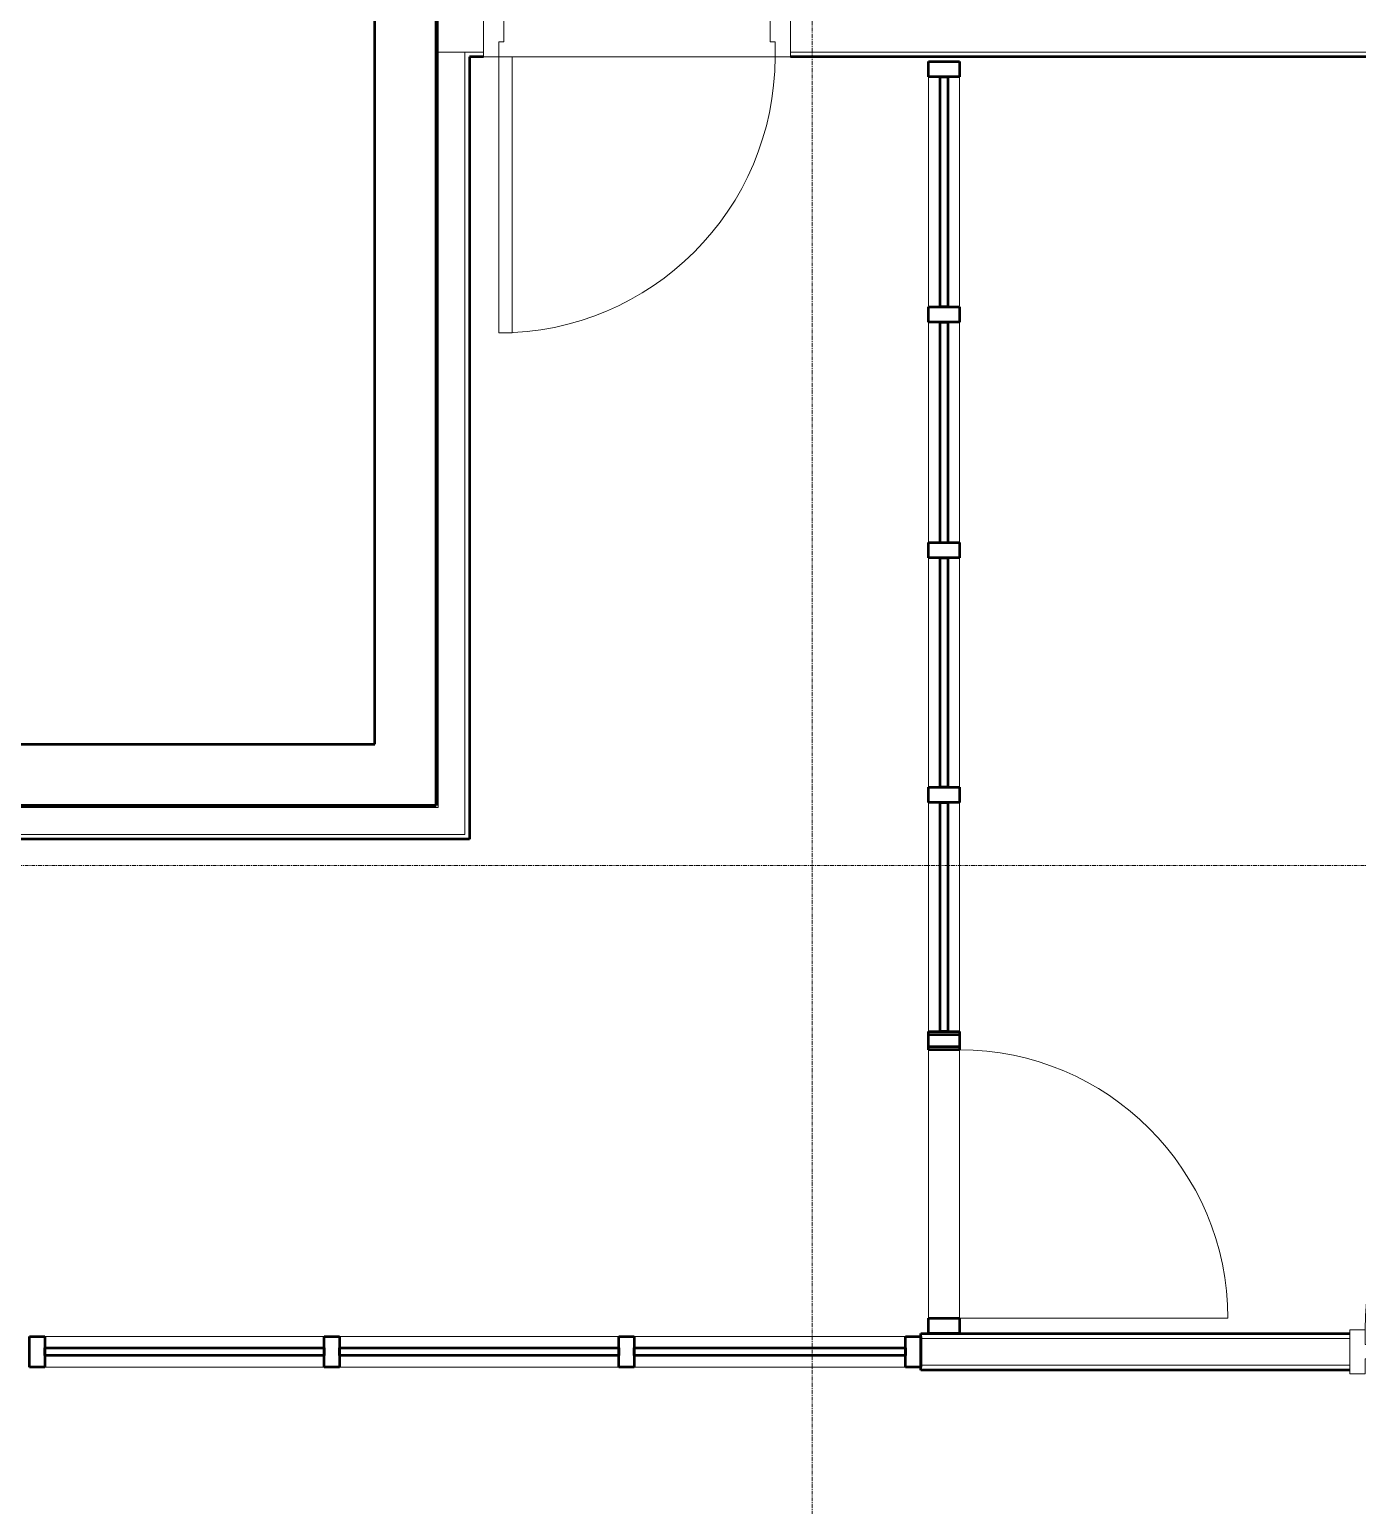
# Model space of a CAD drawing. Header units: inches. Extents: x -4218 to -1830, y 9767 to 12426.
# Drawn here: x -3256.3 to -3083.2, y 11451.8 to 11644.2 of the extents above; entities that cross this region are included whole.
import ezdxf

# ---------------------------------------------------------------- set-up
doc = ezdxf.new("R2010")
doc.units = ezdxf.units.IN
doc.header["$MEASUREMENT"] = 0
doc.linetypes.add('Grid Line 1_2_', pattern=[0.875, 0.5, -0.125, 0.125, -0.125])
for name, color, linetype, lineweight in [('0-1', 7, 'Continuous', 5), ('0-2', 10, 'Continuous', 9), ('A-DOOR-1', 10, 'Continuous', 9), ('A-DOOR-2', 50, 'Continuous', 20), ('A-DOOR-FRAM-3', 50, 'Continuous', 20), ('A-FLOR-4', 192, 'Continuous', 9), ('A-GLAZ-CURT-1', 7, 'Continuous', 50), ('A-GLAZ-CWMG-1', 7, 'Continuous', 50), ('A-GLAZ-CWMG-2', 10, 'Continuous', 9), ('A-WALL-1', 7, 'Continuous', 50), ('A-WALL-2', 250, 'Continuous', 13), ('A-WALL-4', 252, 'Continuous', 9), ('A-WALL-5', 253, 'Continuous', 9), ('I-WALL-1', 7, 'Continuous', 50), ('I-WALL-2', 10, 'Continuous', 9), ('I-WALL-4', 253, 'Continuous', 9), ('S-GRID-1', 1, 'Grid Line 1_2_', 9)]:
    doc.layers.add(name, color=color, linetype=linetype, lineweight=lineweight)

# ---------------------------------------------------------------- blocks, each defined once
blk = doc.blocks.new('System Panel - SINGLE PANE - SAFETY GLAZING-2179330-BACKGROUND - RCP - 1ST FLOOR')
at = {"layer": 'A-GLAZ-CURT-1'}
for p, q in [((-17.7, -0.5), (-17.7, 0.5)), ((-17.7, 0.5), (17.7, 0.5)), ((17.7, 0.5), (17.7, -0.5)), ((17.7, -0.5), (-17.7, -0.5))]:
    blk.add_line(p, q, dxfattribs=at)
blk = doc.blocks.new('Rectangular Mullion - 2_ x 4_ - INTERIOR-2179409-BACKGROUND - RCP - 1ST FLOOR')
at = {"layer": 'A-GLAZ-CWMG-1'}
for p, q in [((-2, 2), (0, 2)), ((-2, -2), (-2, 2)), ((0, 2), (0, -2)), ((0, -2), (-2, -2))]:
    blk.add_line(p, q, dxfattribs=at)
blk = doc.blocks.new('System Panel - SINGLE PANE - SAFETY GLAZING-2179331-BACKGROUND - RCP - 1ST FLOOR')
at = {"layer": 'A-GLAZ-CURT-1'}
for p, q in [((-18.2, -0.5), (-18.2, 0.5)), ((-18.2, 0.5), (18.2, 0.5)), ((18.2, 0.5), (18.2, -0.5)), ((18.2, -0.5), (-18.2, -0.5))]:
    blk.add_line(p, q, dxfattribs=at)
blk = doc.blocks.new('Rectangular Mullion - 2_ x 4_ - INTERIOR-2179403-BACKGROUND - RCP - 1ST FLOOR')
at = {"layer": 'A-GLAZ-CWMG-2'}
for p, q in [((-3179.52, 11473.79), (-3215.92, 11473.79)), ((-3179.52, 11469.79), (-3215.92, 11469.79))]:
    blk.add_line(p, q, dxfattribs=at)
blk = doc.blocks.new('Rectangular Mullion - 2_ x 4_ - INTERIOR-2179406-BACKGROUND - RCP - 1ST FLOOR')
at = {"layer": 'A-GLAZ-CWMG-1'}
for p, q in [((1, 2), (-1, 2)), ((-1, 2), (-1, -2)), ((1, -2), (1, 2)), ((-1, -2), (1, -2))]:
    blk.add_line(p, q, dxfattribs=at)
blk = doc.blocks.new('Rectangular Mullion - 2_ x 4_ - INTERIOR-2179407-BACKGROUND - RCP - 1ST FLOOR')
at = {"layer": 'A-GLAZ-CWMG-2'}
for p, q in [((-3142.12, 11473.79), (-3177.52, 11473.79)), ((-3142.12, 11469.79), (-3177.52, 11469.79))]:
    blk.add_line(p, q, dxfattribs=at)
blk = doc.blocks.new('STOREFRONT DOOR - WOOD STILE W_ GLASS INSET-2189328-BACKGROUND - RCP - 1ST FLOOR')
at = {"layer": 'A-DOOR-1'}
blk.add_line((-17.5, -2), (-17.5, -37), dxfattribs=at)
blk.add_arc((-17.5, -2), 35, 270, 360, dxfattribs=at)
blk = doc.blocks.new('Rectangular Mullion - 2_ x 4_ - INTERIOR-2186546-BACKGROUND - RCP - 1ST FLOOR')
at = {"layer": 'A-GLAZ-CWMG-2'}
for p, q in [((-3139.12, 11621.63), (-3139.12, 11637.99)), ((-3135.12, 11621.63), (-3135.12, 11637.99))]:
    blk.add_line(p, q, dxfattribs=at)
blk = doc.blocks.new('Rectangular Mullion - 2_ x 4_ - INTERIOR-2183591-BACKGROUND - RCP - 1ST FLOOR')
at = {"layer": 'A-GLAZ-CWMG-1'}
for p, q in [((0, 2), (-2, 2)), ((-2, 2), (-2, -2)), ((0, -2), (0, 2)), ((-2, -2), (0, -2))]:
    blk.add_line(p, q, dxfattribs=at)
blk = doc.blocks.new('System Panel - SINGLE PANE - SAFETY GLAZING-2186739-BACKGROUND - RCP - 1ST FLOOR')
at = {"layer": 'A-GLAZ-CURT-1'}
for p, q in [((-14.93, -0.5), (-14.93, 0.5)), ((-14.93, 0.5), (14.93, 0.5)), ((14.93, 0.5), (14.93, -0.5)), ((14.93, -0.5), (-14.93, -0.5))]:
    blk.add_line(p, q, dxfattribs=at)
blk = doc.blocks.new('System Panel - SINGLE PANE - SAFETY GLAZING-2187073-BACKGROUND - RCP - 1ST FLOOR')
at = {"layer": 'A-GLAZ-CURT-1'}
for p, q in [((-14.38, -0.5), (-14.38, 0.5)), ((-14.38, 0.5), (14.38, 0.5)), ((14.38, 0.5), (14.38, -0.5)), ((14.38, -0.5), (-14.38, -0.5))]:
    blk.add_line(p, q, dxfattribs=at)
blk = doc.blocks.new('Rectangular Mullion - 2_ x 4_ - INTERIOR-2186734-BACKGROUND - RCP - 1ST FLOOR')
at = {"layer": 'A-GLAZ-CWMG-2'}
for p, q in [((-3139.12, 11513.56), (-3139.12, 11543.42)), ((-3135.12, 11513.56), (-3135.12, 11543.42))]:
    blk.add_line(p, q, dxfattribs=at)
blk = doc.blocks.new('Rectangular Mullion - 2_ x 4_ - INTERIOR-2186728-BACKGROUND - RCP - 1ST FLOOR')
at = {"layer": 'A-GLAZ-CWMG-2'}
for p, q in [((-3139.12, 11550.96), (-3139.12, 11575.28)), ((-3135.12, 11550.96), (-3135.12, 11575.28))]:
    blk.add_line(p, q, dxfattribs=at)
blk = doc.blocks.new('Rectangular Mullion - 2_ x 4_ - INTERIOR-2183583-BACKGROUND - RCP - 1ST FLOOR')
at = {"layer": 'A-GLAZ-CWMG-1'}
for p, q in [((1, 2), (-1, 2)), ((-1, 2), (-1, -2)), ((1, -2), (1, 2)), ((-1, -2), (1, -2))]:
    blk.add_line(p, q, dxfattribs=at)
blk = doc.blocks.new('Rectangular Mullion - 2_ x 4_ - INTERIOR-2183529-BACKGROUND - RCP - 1ST FLOOR')
at = {"layer": 'A-GLAZ-CWMG-1'}
for p, q in [((1, 2), (-1, 2)), ((-1, 2), (-1, -2)), ((1, -2), (1, 2)), ((-1, -2), (1, -2))]:
    blk.add_line(p, q, dxfattribs=at)
blk = doc.blocks.new('HOLLOW METAL - 1HR RATED-2191993-BACKGROUND - RCP - 1ST FLOOR')
at = {"layer": 'A-DOOR-1'}
blk.add_arc((18, 4.125), 36, 90, 180, dxfattribs=at)
at = {"layer": 'A-DOOR-2'}
for p, q in [((18, 40.125), (16.25, 40.125)), ((16.25, 40.125), (16.25, 4.125)), ((18, 4.125), (18, 40.125)), ((16.25, 4.125), (18, 4.125))]:
    blk.add_line(p, q, dxfattribs=at)
at = {"layer": 'A-DOOR-FRAM-3'}
for p, q in [((-18, 4.125), (-20, 4.125)), ((-20, 4.125), (-20, -3.875)), ((-18, 2.1875), (-18, 4.125)), ((18, 4.125), (18, 2.1875)), ((20, 4.125), (18, 4.125)), ((20, -3.875), (20, 4.125)), ((-17.375, 2.1875), (-18, 2.1875)), ((-17.375, -1.9375), (-17.375, 2.1875)), ((18, 2.1875), (17.375, 2.1875)), ((17.375, 2.1875), (17.375, -1.9375)), ((-18, -3.875), (-18, -1.9375)), ((-18, -1.9375), (-17.375, -1.9375)), ((17.375, -1.9375), (18, -1.9375)), ((18, -1.9375), (18, -3.875)), ((-20, -3.875), (-18, -3.875)), ((18, -3.875), (20, -3.875))]:
    blk.add_line(p, q, dxfattribs=at)
blk = doc.blocks.new('Rectangular Mullion - 2_ x 4_ - INTERIOR-2183554-BACKGROUND - RCP - 1ST FLOOR')
at = {"layer": 'A-GLAZ-CWMG-1'}
for p, q in [((-2, 2), (0, 2)), ((-2, -2), (-2, 2)), ((0, 2), (0, -2)), ((0, -2), (-2, -2))]:
    blk.add_line(p, q, dxfattribs=at)
blk = doc.blocks.new('Rectangular Mullion - 2_ x 4_ - INTERIOR-2183530-BACKGROUND - RCP - 1ST FLOOR')
at = {"layer": 'A-GLAZ-CWMG-2'}
for p, q in [((-3139.12, 11476.16), (-3139.12, 11511.16)), ((-3135.12, 11476.16), (-3135.12, 11511.16))]:
    blk.add_line(p, q, dxfattribs=at)
blk = doc.blocks.new('HOLLOW METAL - COMMON_3-0 x 7-0 - WD DOOR-2191990-BACKGROUND - RCP - 1ST FLOOR')
at = {"layer": 'A-DOOR-1'}
blk.add_arc((18, 3.125), 36, 90, 180, dxfattribs=at)
at = {"layer": 'A-DOOR-2'}
for p, q in [((18, 39.125), (16.25, 39.125)), ((16.25, 39.125), (16.25, 3.125)), ((18, 3.125), (18, 39.125)), ((16.25, 3.125), (18, 3.125))]:
    blk.add_line(p, q, dxfattribs=at)
at = {"layer": 'A-DOOR-FRAM-3'}
for p, q in [((-18, 3.125), (-20, 3.125)), ((-20, 3.125), (-20, -2.625)), ((-18, 1.1875), (-18, 3.125)), ((18, 3.125), (18, 1.1875)), ((20, 3.125), (18, 3.125)), ((20, -2.625), (20, 3.125)), ((-17.375, 1.1875), (-18, 1.1875)), ((-17.375, -0.6875), (-17.375, 1.1875)), ((18, 1.1875), (17.375, 1.1875)), ((17.375, 1.1875), (17.375, -0.6875)), ((-18, -2.625), (-18, -0.6875)), ((-18, -0.6875), (-17.375, -0.6875)), ((17.375, -0.6875), (18, -0.6875)), ((18, -0.6875), (18, -2.625)), ((-20, -2.625), (-18, -2.625)), ((18, -2.625), (20, -2.625))]:
    blk.add_line(p, q, dxfattribs=at)
blk = doc.blocks.new('System Panel - SINGLE PANE - SAFETY GLAZING-2186740-BACKGROUND - RCP - 1ST FLOOR')
at = {"layer": 'A-GLAZ-CURT-1'}
for p, q in [((-14.93, -0.5), (-14.93, 0.5)), ((-14.93, 0.5), (14.93, 0.5)), ((14.93, 0.5), (14.93, -0.5)), ((14.93, -0.5), (-14.93, -0.5))]:
    blk.add_line(p, q, dxfattribs=at)
blk = doc.blocks.new('Rectangular Mullion - 2_ x 4_ - INTERIOR-2186758-BACKGROUND - RCP - 1ST FLOOR')
at = {"layer": 'A-GLAZ-CWMG-2'}
for p, q in [((-3139.12, 11608.13), (-3139.12, 11621.63)), ((-3135.12, 11608.13), (-3135.12, 11621.63)), ((-3139.12, 11608.13), (-3137.62, 11608.13)), ((-3136.62, 11608.13), (-3135.12, 11608.13))]:
    blk.add_line(p, q, dxfattribs=at)
blk = doc.blocks.new('Rectangular Mullion - 2_ x 4_ - INTERIOR-2186727-BACKGROUND - RCP - 1ST FLOOR')
at = {"layer": 'A-GLAZ-CWMG-2'}
for p, q in [((-3139.12, 11545.42), (-3139.12, 11550.96)), ((-3135.12, 11545.42), (-3135.12, 11550.96))]:
    blk.add_line(p, q, dxfattribs=at)
blk = doc.blocks.new('System Panel - SINGLE PANE - SAFETY GLAZING-2187074-BACKGROUND - RCP - 1ST FLOOR')
at = {"layer": 'A-GLAZ-CURT-1'}
for p, q in [((-14.978125, -0.5), (-14.978125, 0.5)), ((-14.978125, 0.5), (14.978125, 0.5)), ((14.978125, 0.5), (14.978125, -0.5)), ((14.978125, -0.5), (-14.978125, -0.5))]:
    blk.add_line(p, q, dxfattribs=at)
blk = doc.blocks.new('Rectangular Mullion - 2_ x 4_ - INTERIOR-2187071-BACKGROUND - RCP - 1ST FLOOR')
at = {"layer": 'A-GLAZ-CWMG-2'}
for p, q in [((-3139.12, 11577.28), (-3139.12, 11606.03)), ((-3135.12, 11577.28), (-3135.12, 11606.03))]:
    blk.add_line(p, q, dxfattribs=at)
blk = doc.blocks.new('CTR - 1st Phase - Common Walls_rvt-1-BACKGROUND - RCP - 1ST FLOOR')
at = {"layer": 'A-WALL-1'}
for p, q in [((-3203.32, 11542.99), (-3203.32, 11782.99)), ((-3198.95, 11640.61), (-3198.95, 11542.99)), ((-3481.14, 11542.99), (-3203.32, 11542.99)), ((-3198.95, 11542.99), (-3198.95, 11539.24)), ((-3198.95, 11538.61), (-3481.14, 11538.61)), ((-3198.95, 11539.24), (-3198.95, 11538.61)), ((-3140.12, 11474.16), (-3084.22, 11474.16)), ((-3140.12, 11469.41), (-3140.12, 11474.16)), ((-3084.22, 11469.41), (-3140.12, 11469.41))]:
    blk.add_line(p, q, dxfattribs=at)
at = {"layer": 'A-WALL-2'}
for p, q in [((-3203.07, 11646.74), (-3203.07, 11641.24)), ((-3203.07, 11646.74), (-3203.07, 11641.24)), ((-3203.07, 11641.24), (-3203.07, 11542.99)), ((-3203.07, 11641.24), (-3199.57, 11641.24)), ((-3199.57, 11641.24), (-3199.57, 11542.99)), ((-3199.57, 11641.24), (-3198.95, 11641.24)), ((-3197.14, 11641.24), (-3198.95, 11641.24)), ((-2920.57, 11641.24), (-3157.14, 11641.24)), ((-3203.07, 11542.74), (-3481.14, 11542.74)), ((-3203.07, 11542.74), (-3203.07, 11542.99)), ((-3199.57, 11542.74), (-3199.57, 11542.99)), ((-3199.57, 11539.24), (-3199.57, 11542.74)), ((-3199.57, 11539.24), (-3481.14, 11539.24)), ((-3084.22, 11473.54), (-3140.12, 11473.54)), ((-3084.22, 11470.04), (-3140.12, 11470.04))]:
    blk.add_line(p, q, dxfattribs=at)
at = {"layer": 'A-WALL-5'}
blk.add_line((-3084.22, 11469.41), (-3084.22, 11474.16), dxfattribs=at)
at = {"layer": 'I-WALL-1'}
for p, q in [((-3197.14, 11640.61), (-3198.95, 11640.61)), ((-2920.57, 11640.61), (-3157.14, 11640.61))]:
    blk.add_line(p, q, dxfattribs=at)
at = {"layer": 'I-WALL-2'}
blk.add_line((-3193.39, 11640.61), (-3159.14, 11640.61), dxfattribs=at)
at = {"layer": 'I-WALL-4'}
blk.add_line((-3157.14, 11648.36), (-3157.14, 11640.61), dxfattribs=at)
at = {"layer": '0-2'}
for name, p, rotation in [('HOLLOW METAL - 1HR RATED-2191993-BACKGROUND - RCP - 1ST FLOOR', (-3177.14, 11644.74), 180), ('System Panel - SINGLE PANE - SAFETY GLAZING-2187074-BACKGROUND - RCP - 1ST FLOOR', (-3137.12, 11623.01), 89.99999999999912), ('System Panel - SINGLE PANE - SAFETY GLAZING-2187073-BACKGROUND - RCP - 1ST FLOOR', (-3137.12, 11591.65), 89.99999999999912), ('System Panel - SINGLE PANE - SAFETY GLAZING-2186739-BACKGROUND - RCP - 1ST FLOOR', (-3137.12, 11560.35), 89.99999999999912), ('System Panel - SINGLE PANE - SAFETY GLAZING-2186740-BACKGROUND - RCP - 1ST FLOOR', (-3137.12, 11528.49), 89.99999999999912), ('STOREFRONT DOOR - WOOD STILE W_ GLASS INSET-2189328-BACKGROUND - RCP - 1ST FLOOR', (-3137.12, 11493.66), 89.99999999999912), ('Rectangular Mullion - 2_ x 4_ - INTERIOR-2183554-BACKGROUND - RCP - 1ST FLOOR', (-3137.12, 11474.16), 269.9999999999991), ('System Panel - SINGLE PANE - SAFETY GLAZING-2179331-BACKGROUND - RCP - 1ST FLOOR', (-3236.12, 11471.79), 180), ('System Panel - SINGLE PANE - SAFETY GLAZING-2179331-BACKGROUND - RCP - 1ST FLOOR', (-3197.72, 11471.79), 180), ('System Panel - SINGLE PANE - SAFETY GLAZING-2179330-BACKGROUND - RCP - 1ST FLOOR', (-3159.82, 11471.79), 180)]:
    blk.add_blockref(name, p, dxfattribs=dict(at, rotation=rotation))
at = {"layer": '0-2', "extrusion": (0, 0, -1), "rotation": 90.00000000000091}
for name, p in [('Rectangular Mullion - 2_ x 4_ - INTERIOR-2183591-BACKGROUND - RCP - 1ST FLOOR', (3137.12, 11639.99)), ('Rectangular Mullion - 2_ x 4_ - INTERIOR-2183529-BACKGROUND - RCP - 1ST FLOOR', (3137.12, 11607.03)), ('Rectangular Mullion - 2_ x 4_ - INTERIOR-2183529-BACKGROUND - RCP - 1ST FLOOR', (3137.12, 11576.28)), ('Rectangular Mullion - 2_ x 4_ - INTERIOR-2183529-BACKGROUND - RCP - 1ST FLOOR', (3137.12, 11544.42)), ('Rectangular Mullion - 2_ x 4_ - INTERIOR-2183529-BACKGROUND - RCP - 1ST FLOOR', (3137.12, 11512.56)), ('Rectangular Mullion - 2_ x 4_ - INTERIOR-2183583-BACKGROUND - RCP - 1ST FLOOR', (3137.12, 11512.16))]:
    blk.add_blockref(name, p, dxfattribs=at)
at = {"layer": '0-2'}
for name, p in [('Rectangular Mullion - 2_ x 4_ - INTERIOR-2186546-BACKGROUND - RCP - 1ST FLOOR', (0, 0)), ('Rectangular Mullion - 2_ x 4_ - INTERIOR-2186758-BACKGROUND - RCP - 1ST FLOOR', (0, 0)), ('Rectangular Mullion - 2_ x 4_ - INTERIOR-2187071-BACKGROUND - RCP - 1ST FLOOR', (0, 0)), ('Rectangular Mullion - 2_ x 4_ - INTERIOR-2186728-BACKGROUND - RCP - 1ST FLOOR', (0, 0)), ('Rectangular Mullion - 2_ x 4_ - INTERIOR-2186727-BACKGROUND - RCP - 1ST FLOOR', (0, 0)), ('Rectangular Mullion - 2_ x 4_ - INTERIOR-2186734-BACKGROUND - RCP - 1ST FLOOR', (0, 0)), ('Rectangular Mullion - 2_ x 4_ - INTERIOR-2183530-BACKGROUND - RCP - 1ST FLOOR', (0, 0)), ('HOLLOW METAL - COMMON_3-0 x 7-0 - WD DOOR-2191990-BACKGROUND - RCP - 1ST FLOOR', (-3064.22, 11471.54)), ('Rectangular Mullion - 2_ x 4_ - INTERIOR-2179403-BACKGROUND - RCP - 1ST FLOOR', (-38.4, 0)), ('Rectangular Mullion - 2_ x 4_ - INTERIOR-2179403-BACKGROUND - RCP - 1ST FLOOR', (0, 0)), ('Rectangular Mullion - 2_ x 4_ - INTERIOR-2179407-BACKGROUND - RCP - 1ST FLOOR', (0, 0)), ('Rectangular Mullion - 2_ x 4_ - INTERIOR-2179409-BACKGROUND - RCP - 1ST FLOOR', (-3140.12, 11471.79))]:
    blk.add_blockref(name, p, dxfattribs=at)
at = {"layer": '0-2', "extrusion": (0, 0, -1)}
for p in [(3255.32, 11471.79), (3216.92, 11471.79), (3178.52, 11471.79)]:
    blk.add_blockref('Rectangular Mullion - 2_ x 4_ - INTERIOR-2179406-BACKGROUND - RCP - 1ST FLOOR', p, dxfattribs=at)
blk = doc.blocks.new('CTR - 1st Phase -Stairs _ Elevators_rvt-1-BACKGROUND - RCP - 1ST FLOOR')
at = {"layer": 'A-WALL-1'}
for p, q in [((-3211.32, 11550.99), (-3211.32, 11774.99)), ((-3203.32, 11774.99), (-3203.32, 11550.99)), ((-3481.32, 11550.99), (-3211.32, 11550.99)), ((-3203.32, 11550.99), (-3203.32, 11542.99)), ((-3203.32, 11542.99), (-3477.32, 11542.99))]:
    blk.add_line(p, q, dxfattribs=at)
at = {"layer": 'A-WALL-4'}
for p, q in [((-3211.32, 11550.99), (-3211.32, 11774.99)), ((-3477.32, 11550.99), (-3211.32, 11550.99))]:
    blk.add_line(p, q, dxfattribs=at)

msp = doc.modelspace()

# ---------------------------------------------------------------- linework, layer by layer
at = {"layer": 'A-FLOR-4'}
for p, q in [((-3203.32, 11542.99), (-3203.32, 11646.74)), ((-3407.86, 11542.99), (-3203.32, 11542.99))]:
    msp.add_line(p, q, dxfattribs=at)
at = {"layer": 'S-GRID-1'}
for p, q in [((-3154.32, 9836.18), (-3154.32, 12376.81)), ((-1830.2, 11535.19), (-4168.71, 11535.19))]:
    msp.add_line(p, q, dxfattribs=at)

# ---------------------------------------------------------------- block references
at = {"layer": '0-1'}
for name in ['CTR - 1st Phase -Stairs _ Elevators_rvt-1-BACKGROUND - RCP - 1ST FLOOR', 'CTR - 1st Phase - Common Walls_rvt-1-BACKGROUND - RCP - 1ST FLOOR']:
    msp.add_blockref(name, (0, 0), dxfattribs=at)

doc.saveas('drawing.dxf')
